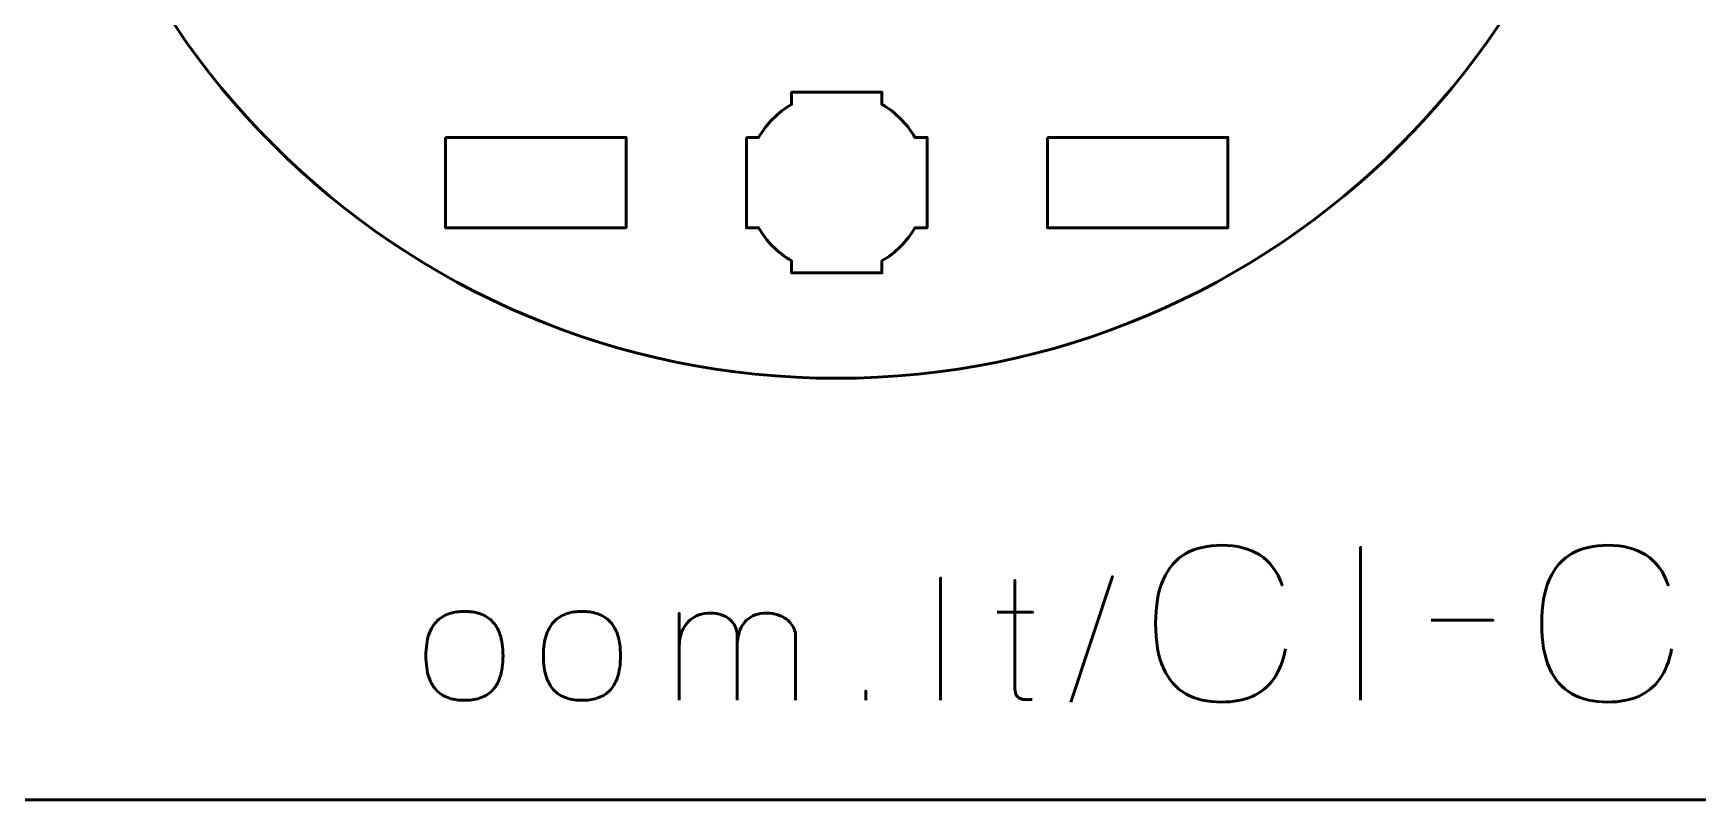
# Model space of a CAD drawing. Header units: centimetres. Extents: x -21 to 0, y -29.7 to 0.
# Drawn here: x -11.47 to -5.94, y -29.7 to -27.15 of the extents above; entities that cross this region are included whole.
import ezdxf

# ---------------------------------------------------------------- set-up
doc = ezdxf.new("R2010")
doc.units = ezdxf.units.CM
doc.header["$MEASUREMENT"] = 0
doc.layers.add('Layer 1', color=7, linetype='Continuous')

msp = doc.modelspace()

# ---------------------------------------------------------------- linework, layer by layer
at = {"layer": 'Layer 1', "color": 3, "lineweight": 53}
msp.add_ellipse((-8.80005, -25.64994), major_axis=(0, 2.65), ratio=1, dxfattribs=at)
at = {"layer": 'Layer 1', "color": 1, "lineweight": 53}
msp.add_open_spline([(-21.00003, -29.19995), (-21.00003, -29.19995), (-21.00003, -2.29992), (-21.00003, -2.29992), (-21.00003, -2.29992), (-21.00003, -2.21709), (-20.93286, -2.14992), (-20.85003, -2.14992), (-20.85003, -2.14992), (-20.7672, -2.14992), (-20.70003, -2.08275), (-20.70003, -1.99992), (-20.70003, -1.99992), (-20.70003, -1.91709), (-20.7672, -1.84992), (-20.85003, -1.84992), (-20.85003, -1.84992), (-20.93286, -1.84992), (-21.00003, -1.78275), (-21.00003, -1.69992), (-21.00003, -1.69992), (-21.00003, -1.61709), (-20.93286, -1.54992), (-20.85003, -1.54992), (-20.85003, -1.54992), (-20.7672, -1.54992), (-20.70003, -1.48275), (-20.70003, -1.39992), (-20.70003, -1.39992), (-20.70003, -1.31709), (-20.7672, -1.24992), (-20.85003, -1.24992), (-20.85003, -1.24992), (-20.93286, -1.24992), (-21.00003, -1.18275), (-21.00003, -1.09992), (-21.00003, -1.09992), (-21.00003, -1.09992), (-21.00003, -0.49992), (-21.00003, -0.49992), (-21.00003, -0.49992), (-21.00003, -0.22295), (-20.77694, 0.00004), (-20.49994, 0.00004), (-20.49994, 0.00004), (-20.49994, 0.00004), (-0.50008, 0.00004), (-0.50008, 0.00004), (-0.50008, 0.00004), (-0.22294, 0.00004), (0.00002, -0.22295), (0.00002, -0.49992), (0.00002, -0.49992), (0.00002, -0.49992), (0.00002, -29.19995), (0.00002, -29.19995), (0.00002, -29.19995), (0.00002, -29.47695), (-0.22294, -29.70004), (-0.50008, -29.70004), (-0.50008, -29.70004), (-0.50008, -29.70004), (-20.49994, -29.70004), (-20.49994, -29.70004), (-20.49994, -29.70004), (-20.77694, -29.70004), (-21.00003, -29.47695), (-21.00003, -29.19995)], degree=3, knots=[0, 0, 0, 0, 0.0588235, 0.0588235, 0.0588235, 0.0588235, 0.1176471, 0.1176471, 0.1176471, 0.1176471, 0.1764706, 0.1764706, 0.1764706, 0.1764706, 0.2352941, 0.2352941, 0.2352941, 0.2352941, 0.2941176, 0.2941176, 0.2941176, 0.2941176, 0.3529412, 0.3529412, 0.3529412, 0.3529412, 0.4117647, 0.4117647, 0.4117647, 0.4117647, 0.4705882, 0.4705882, 0.4705882, 0.4705882, 0.5294118, 0.5294118, 0.5294118, 0.5294118, 0.5882353, 0.5882353, 0.5882353, 0.5882353, 0.6470588, 0.6470588, 0.6470588, 0.6470588, 0.7058824, 0.7058824, 0.7058824, 0.7058824, 0.7647059, 0.7647059, 0.7647059, 0.7647059, 0.8235294, 0.8235294, 0.8235294, 0.8235294, 0.8823529, 0.8823529, 0.8823529, 0.8823529, 0.9411765, 0.9411765, 0.9411765, 0.9411765, 1, 1, 1, 1], dxfattribs=at)
at = {"layer": 'Layer 1', "lineweight": 53}
for points, knots in [([(-9.10005, -27.49988), (-9.10005, -27.49988), (-9.05985, -27.49988), (-9.05985, -27.49988), (-9.05985, -27.49988), (-9.03352, -27.45436), (-8.99556, -27.41643), (-8.95005, -27.3901), (-8.95005, -27.3901), (-8.95005, -27.3901), (-8.95005, -27.34988), (-8.95005, -27.34988), (-8.95005, -27.34988), (-8.95005, -27.34988), (-8.65005, -27.34988), (-8.65005, -27.34988), (-8.65005, -27.34988), (-8.65005, -27.34988), (-8.65005, -27.39007), (-8.65005, -27.39007), (-8.65005, -27.39007), (-8.60452, -27.4164), (-8.56653, -27.45435), (-8.54017, -27.49988), (-8.54017, -27.49988), (-8.54017, -27.49988), (-8.50005, -27.49988), (-8.50005, -27.49988), (-8.50005, -27.49988), (-8.50005, -27.49988), (-8.50005, -27.6453), (-8.50005, -27.6453), (-8.50005, -27.6453), (-8.50005, -27.6453), (-8.49999, -27.64995), (-8.49999, -27.64995), (-8.49999, -27.64995), (-8.49999, -27.64995), (-8.50005, -27.65459), (-8.50005, -27.65459), (-8.50005, -27.65459), (-8.50005, -27.65459), (-8.50005, -27.79988), (-8.50005, -27.79988), (-8.50005, -27.79988), (-8.50005, -27.79988), (-8.54012, -27.79988), (-8.54012, -27.79988), (-8.54012, -27.79988), (-8.56647, -27.84545), (-8.60447, -27.88346), (-8.65005, -27.90982), (-8.65005, -27.90982), (-8.65005, -27.90982), (-8.65005, -27.94988), (-8.65005, -27.94988), (-8.65005, -27.94988), (-8.65005, -27.94988), (-8.79333, -27.94988), (-8.79333, -27.94988), (-8.79333, -27.94988), (-8.79333, -27.94988), (-8.8, -27.94996), (-8.8, -27.94996), (-8.8, -27.94996), (-8.8, -27.94996), (-8.80668, -27.94988), (-8.80668, -27.94988), (-8.80668, -27.94988), (-8.80668, -27.94988), (-8.95005, -27.94988), (-8.95005, -27.94988), (-8.95005, -27.94988), (-8.95005, -27.94988), (-8.95005, -27.90978), (-8.95005, -27.90978), (-8.95005, -27.90978), (-8.99559, -27.88342), (-9.03357, -27.84543), (-9.0599, -27.79988), (-9.0599, -27.79988), (-9.0599, -27.79988), (-9.10005, -27.79988), (-9.10005, -27.79988), (-9.10005, -27.79988), (-9.10005, -27.79988), (-9.10005, -27.49988), (-9.10005, -27.49988)], [0, 0, 0, 0, 0.0454545, 0.0454545, 0.0454545, 0.0454545, 0.0909091, 0.0909091, 0.0909091, 0.0909091, 0.1363636, 0.1363636, 0.1363636, 0.1363636, 0.1818182, 0.1818182, 0.1818182, 0.1818182, 0.2272727, 0.2272727, 0.2272727, 0.2272727, 0.2727273, 0.2727273, 0.2727273, 0.2727273, 0.3181818, 0.3181818, 0.3181818, 0.3181818, 0.3636364, 0.3636364, 0.3636364, 0.3636364, 0.4090909, 0.4090909, 0.4090909, 0.4090909, 0.4545455, 0.4545455, 0.4545455, 0.4545455, 0.5, 0.5, 0.5, 0.5, 0.5454545, 0.5454545, 0.5454545, 0.5454545, 0.5909091, 0.5909091, 0.5909091, 0.5909091, 0.6363636, 0.6363636, 0.6363636, 0.6363636, 0.6818182, 0.6818182, 0.6818182, 0.6818182, 0.7272727, 0.7272727, 0.7272727, 0.7272727, 0.7727273, 0.7727273, 0.7727273, 0.7727273, 0.8181818, 0.8181818, 0.8181818, 0.8181818, 0.8636364, 0.8636364, 0.8636364, 0.8636364, 0.9090909, 0.9090909, 0.9090909, 0.9090909, 0.9545455, 0.9545455, 0.9545455, 0.9545455, 1, 1, 1, 1]), ([(-10.10004, -27.4999), (-10.10004, -27.4999), (-9.50003, -27.4999), (-9.50003, -27.4999), (-9.50003, -27.4999), (-9.50003, -27.4999), (-9.50003, -27.79991), (-9.50003, -27.79991), (-9.50003, -27.79991), (-9.50003, -27.79991), (-10.10004, -27.79991), (-10.10004, -27.79991), (-10.10004, -27.79991), (-10.10004, -27.79991), (-10.10004, -27.4999), (-10.10004, -27.4999)], [0, 0, 0, 0, 0.25, 0.25, 0.25, 0.25, 0.5, 0.5, 0.5, 0.5, 0.75, 0.75, 0.75, 0.75, 1, 1, 1, 1]), ([(-8.09997, -27.4999), (-8.09997, -27.4999), (-7.49997, -27.4999), (-7.49997, -27.4999), (-7.49997, -27.4999), (-7.49997, -27.4999), (-7.49997, -27.79991), (-7.49997, -27.79991), (-7.49997, -27.79991), (-7.49997, -27.79991), (-8.09997, -27.79991), (-8.09997, -27.79991), (-8.09997, -27.79991), (-8.09997, -27.79991), (-8.09997, -27.4999), (-8.09997, -27.4999)], [0, 0, 0, 0, 0.25, 0.25, 0.25, 0.25, 0.5, 0.5, 0.5, 0.5, 0.75, 0.75, 0.75, 0.75, 1, 1, 1, 1])]:
    msp.add_open_spline(points, degree=3, knots=knots, dxfattribs=at)
at = {"layer": 'Layer 1', "color": 5, "lineweight": 53}
for points, knots in [([(-7.30843, -29.19917), (-7.31595, -29.23951), (-7.32912, -29.27279), (-7.34759, -29.29889), (-7.34759, -29.29889), (-7.36617, -29.32488), (-7.38992, -29.34417), (-7.41885, -29.35675), (-7.41885, -29.35675), (-7.44766, -29.36933), (-7.48152, -29.37568), (-7.52009, -29.37556), (-7.52009, -29.37556), (-7.56701, -29.37568), (-7.60688, -29.36663), (-7.63957, -29.34817), (-7.63957, -29.34817), (-7.67226, -29.32982), (-7.69719, -29.30148), (-7.71436, -29.26303), (-7.71436, -29.26303), (-7.73153, -29.22457), (-7.74011, -29.1753), (-7.74023, -29.11521), (-7.74023, -29.11521), (-7.74011, -29.05536), (-7.73153, -29.0062), (-7.71436, -28.96775), (-7.71436, -28.96775), (-7.69719, -28.9293), (-7.67226, -28.90084), (-7.63957, -28.88238), (-7.63957, -28.88238), (-7.60688, -28.86392), (-7.56701, -28.85474), (-7.52009, -28.85486), (-7.52009, -28.85486), (-7.46988, -28.85474), (-7.42778, -28.86544), (-7.39392, -28.88696), (-7.39392, -28.88696), (-7.36017, -28.90848), (-7.33536, -28.94176), (-7.31972, -28.9868), (-7.31972, -28.9868), (-7.33536, -28.94176), (-7.36017, -28.90848), (-7.39392, -28.88696), (-7.39392, -28.88696), (-7.42778, -28.86544), (-7.46988, -28.85474), (-7.52009, -28.85486), (-7.52009, -28.85486), (-7.56701, -28.85474), (-7.60688, -28.86392), (-7.63957, -28.88238), (-7.63957, -28.88238), (-7.67226, -28.90084), (-7.69719, -28.9293), (-7.71436, -28.96775), (-7.71436, -28.96775), (-7.73153, -29.0062), (-7.74011, -29.05536), (-7.74023, -29.11521), (-7.74023, -29.11521), (-7.74011, -29.1753), (-7.73153, -29.22457), (-7.71436, -29.26303), (-7.71436, -29.26303), (-7.69719, -29.30148), (-7.67226, -29.32982), (-7.63957, -29.34817), (-7.63957, -29.34817), (-7.60688, -29.36663), (-7.56701, -29.37568), (-7.52009, -29.37556), (-7.52009, -29.37556), (-7.48152, -29.37568), (-7.44766, -29.36933), (-7.41885, -29.35675), (-7.41885, -29.35675), (-7.38992, -29.34417), (-7.36617, -29.32488), (-7.34759, -29.29889), (-7.34759, -29.29889), (-7.32912, -29.27279), (-7.31595, -29.23951), (-7.30843, -29.19917)], [0, 0, 0, 0, 0.0454545, 0.0454545, 0.0454545, 0.0454545, 0.0909091, 0.0909091, 0.0909091, 0.0909091, 0.1363636, 0.1363636, 0.1363636, 0.1363636, 0.1818182, 0.1818182, 0.1818182, 0.1818182, 0.2272727, 0.2272727, 0.2272727, 0.2272727, 0.2727273, 0.2727273, 0.2727273, 0.2727273, 0.3181818, 0.3181818, 0.3181818, 0.3181818, 0.3636364, 0.3636364, 0.3636364, 0.3636364, 0.4090909, 0.4090909, 0.4090909, 0.4090909, 0.4545455, 0.4545455, 0.4545455, 0.4545455, 0.5, 0.5, 0.5, 0.5, 0.5454545, 0.5454545, 0.5454545, 0.5454545, 0.5909091, 0.5909091, 0.5909091, 0.5909091, 0.6363636, 0.6363636, 0.6363636, 0.6363636, 0.6818182, 0.6818182, 0.6818182, 0.6818182, 0.7272727, 0.7272727, 0.7272727, 0.7272727, 0.7727273, 0.7727273, 0.7727273, 0.7727273, 0.8181818, 0.8181818, 0.8181818, 0.8181818, 0.8636364, 0.8636364, 0.8636364, 0.8636364, 0.9090909, 0.9090909, 0.9090909, 0.9090909, 0.9545455, 0.9545455, 0.9545455, 0.9545455, 1, 1, 1, 1]), ([(-7.05866, -29.36992), (-7.05866, -29.36992), (-7.05866, -28.86121), (-7.05866, -28.86121), (-7.05866, -28.86121), (-7.05866, -28.86121), (-7.05866, -29.36992), (-7.05866, -29.36992)], [0, 0, 0, 0, 0.5, 0.5, 0.5, 0.5, 1, 1, 1, 1]), ([(-6.02502, -29.19917), (-6.03254, -29.23951), (-6.04571, -29.27279), (-6.06418, -29.29889), (-6.06418, -29.29889), (-6.08276, -29.32488), (-6.10651, -29.34417), (-6.13544, -29.35675), (-6.13544, -29.35675), (-6.16425, -29.36933), (-6.19811, -29.37568), (-6.23668, -29.37556), (-6.23668, -29.37556), (-6.2836, -29.37568), (-6.32347, -29.36663), (-6.35616, -29.34817), (-6.35616, -29.34817), (-6.38885, -29.32982), (-6.41378, -29.30148), (-6.43095, -29.26303), (-6.43095, -29.26303), (-6.44812, -29.22457), (-6.4567, -29.1753), (-6.45682, -29.11521), (-6.45682, -29.11521), (-6.4567, -29.05536), (-6.44812, -29.0062), (-6.43095, -28.96775), (-6.43095, -28.96775), (-6.41378, -28.9293), (-6.38885, -28.90084), (-6.35616, -28.88238), (-6.35616, -28.88238), (-6.32347, -28.86392), (-6.2836, -28.85474), (-6.23668, -28.85486), (-6.23668, -28.85486), (-6.18647, -28.85474), (-6.14437, -28.86544), (-6.11051, -28.88696), (-6.11051, -28.88696), (-6.07676, -28.90848), (-6.05195, -28.94176), (-6.03631, -28.9868), (-6.03631, -28.9868), (-6.05195, -28.94176), (-6.07676, -28.90848), (-6.11051, -28.88696), (-6.11051, -28.88696), (-6.14437, -28.86544), (-6.18647, -28.85474), (-6.23668, -28.85486), (-6.23668, -28.85486), (-6.2836, -28.85474), (-6.32347, -28.86392), (-6.35616, -28.88238), (-6.35616, -28.88238), (-6.38885, -28.90084), (-6.41378, -28.9293), (-6.43095, -28.96775), (-6.43095, -28.96775), (-6.44812, -29.0062), (-6.4567, -29.05536), (-6.45682, -29.11521), (-6.45682, -29.11521), (-6.4567, -29.1753), (-6.44812, -29.22457), (-6.43095, -29.26303), (-6.43095, -29.26303), (-6.41378, -29.30148), (-6.38885, -29.32982), (-6.35616, -29.34817), (-6.35616, -29.34817), (-6.32347, -29.36663), (-6.2836, -29.37568), (-6.23668, -29.37556), (-6.23668, -29.37556), (-6.19811, -29.37568), (-6.16425, -29.36933), (-6.13544, -29.35675), (-6.13544, -29.35675), (-6.10651, -29.34417), (-6.08276, -29.32488), (-6.06418, -29.29889), (-6.06418, -29.29889), (-6.04571, -29.27279), (-6.03254, -29.23951), (-6.02502, -29.19917)], [0, 0, 0, 0, 0.0454545, 0.0454545, 0.0454545, 0.0454545, 0.0909091, 0.0909091, 0.0909091, 0.0909091, 0.1363636, 0.1363636, 0.1363636, 0.1363636, 0.1818182, 0.1818182, 0.1818182, 0.1818182, 0.2272727, 0.2272727, 0.2272727, 0.2272727, 0.2727273, 0.2727273, 0.2727273, 0.2727273, 0.3181818, 0.3181818, 0.3181818, 0.3181818, 0.3636364, 0.3636364, 0.3636364, 0.3636364, 0.4090909, 0.4090909, 0.4090909, 0.4090909, 0.4545455, 0.4545455, 0.4545455, 0.4545455, 0.5, 0.5, 0.5, 0.5, 0.5454545, 0.5454545, 0.5454545, 0.5454545, 0.5909091, 0.5909091, 0.5909091, 0.5909091, 0.6363636, 0.6363636, 0.6363636, 0.6363636, 0.6818182, 0.6818182, 0.6818182, 0.6818182, 0.7272727, 0.7272727, 0.7272727, 0.7272727, 0.7727273, 0.7727273, 0.7727273, 0.7727273, 0.8181818, 0.8181818, 0.8181818, 0.8181818, 0.8636364, 0.8636364, 0.8636364, 0.8636364, 0.9090909, 0.9090909, 0.9090909, 0.9090909, 0.9545455, 0.9545455, 0.9545455, 0.9545455, 1, 1, 1, 1]), ([(-8.45482, -29.36992), (-8.45482, -29.36992), (-8.45482, -28.96296), (-8.45482, -28.96296), (-8.45482, -28.96296), (-8.45482, -28.96296), (-8.45482, -29.36992), (-8.45482, -29.36992)], [0, 0, 0, 0, 0.5, 0.5, 0.5, 0.5, 1, 1, 1, 1]), ([(-8.15002, -29.3671), (-8.15698, -29.36766), (-8.16394, -29.36785), (-8.17072, -29.36766), (-8.17072, -29.36766), (-8.17749, -29.36747), (-8.18361, -29.36644), (-8.18916, -29.36437), (-8.18916, -29.36437), (-8.19471, -29.36239), (-8.19913, -29.35882), (-8.20251, -29.35374), (-8.20251, -29.35374), (-8.20581, -29.34866), (-8.2075, -29.34142), (-8.20759, -29.3321), (-8.20759, -29.3321), (-8.20759, -29.32768), (-8.20759, -29.32016), (-8.20759, -29.30962), (-8.20759, -29.30962), (-8.20759, -29.29899), (-8.20759, -29.28619), (-8.20759, -29.27105), (-8.20759, -29.27105), (-8.20759, -29.2559), (-8.20759, -29.23935), (-8.20759, -29.22138), (-8.20759, -29.22138), (-8.20759, -29.20341), (-8.20759, -29.18488), (-8.20759, -29.16569), (-8.20759, -29.16569), (-8.20759, -29.1465), (-8.20759, -29.12759), (-8.20759, -29.10887), (-8.20759, -29.10887), (-8.20759, -29.09015), (-8.20759, -29.07255), (-8.20759, -29.056), (-8.20759, -29.056), (-8.20759, -29.03944), (-8.20759, -29.02476), (-8.20759, -29.01207), (-8.20759, -29.01207), (-8.20759, -28.99927), (-8.20759, -28.9893), (-8.20759, -28.98196), (-8.20759, -28.98196), (-8.20759, -28.97472), (-8.20759, -28.97095), (-8.20759, -28.97086), (-8.20759, -28.97086), (-8.20759, -28.97095), (-8.20759, -28.97472), (-8.20759, -28.98196), (-8.20759, -28.98196), (-8.20759, -28.9893), (-8.20759, -28.99927), (-8.20759, -29.01207), (-8.20759, -29.01207), (-8.20759, -29.02476), (-8.20759, -29.03944), (-8.20759, -29.056), (-8.20759, -29.056), (-8.20759, -29.07255), (-8.20759, -29.09015), (-8.20759, -29.10887), (-8.20759, -29.10887), (-8.20759, -29.12759), (-8.20759, -29.1465), (-8.20759, -29.16569), (-8.20759, -29.16569), (-8.20759, -29.18488), (-8.20759, -29.20341), (-8.20759, -29.22138), (-8.20759, -29.22138), (-8.20759, -29.23935), (-8.20759, -29.2559), (-8.20759, -29.27105), (-8.20759, -29.27105), (-8.20759, -29.28619), (-8.20759, -29.29899), (-8.20759, -29.30962), (-8.20759, -29.30962), (-8.20759, -29.32016), (-8.20759, -29.32768), (-8.20759, -29.3321), (-8.20759, -29.3321), (-8.2075, -29.34142), (-8.20581, -29.34866), (-8.20251, -29.35374), (-8.20251, -29.35374), (-8.19913, -29.35882), (-8.19471, -29.36239), (-8.18916, -29.36437), (-8.18916, -29.36437), (-8.18361, -29.36644), (-8.17749, -29.36747), (-8.17072, -29.36766), (-8.17072, -29.36766), (-8.16394, -29.36785), (-8.15698, -29.36766), (-8.15002, -29.3671)], [0, 0, 0, 0, 0.0384615, 0.0384615, 0.0384615, 0.0384615, 0.0769231, 0.0769231, 0.0769231, 0.0769231, 0.1153846, 0.1153846, 0.1153846, 0.1153846, 0.1538462, 0.1538462, 0.1538462, 0.1538462, 0.1923077, 0.1923077, 0.1923077, 0.1923077, 0.2307692, 0.2307692, 0.2307692, 0.2307692, 0.2692308, 0.2692308, 0.2692308, 0.2692308, 0.3076923, 0.3076923, 0.3076923, 0.3076923, 0.3461538, 0.3461538, 0.3461538, 0.3461538, 0.3846154, 0.3846154, 0.3846154, 0.3846154, 0.4230769, 0.4230769, 0.4230769, 0.4230769, 0.4615385, 0.4615385, 0.4615385, 0.4615385, 0.5, 0.5, 0.5, 0.5, 0.5384615, 0.5384615, 0.5384615, 0.5384615, 0.5769231, 0.5769231, 0.5769231, 0.5769231, 0.6153846, 0.6153846, 0.6153846, 0.6153846, 0.6538462, 0.6538462, 0.6538462, 0.6538462, 0.6923077, 0.6923077, 0.6923077, 0.6923077, 0.7307692, 0.7307692, 0.7307692, 0.7307692, 0.7692308, 0.7692308, 0.7692308, 0.7692308, 0.8076923, 0.8076923, 0.8076923, 0.8076923, 0.8461538, 0.8461538, 0.8461538, 0.8461538, 0.8846154, 0.8846154, 0.8846154, 0.8846154, 0.9230769, 0.9230769, 0.9230769, 0.9230769, 0.9615385, 0.9615385, 0.9615385, 0.9615385, 1, 1, 1, 1]), ([(-8.02189, -29.37556), (-8.02189, -29.37556), (-7.8836, -28.95901), (-7.8836, -28.95901), (-7.8836, -28.95901), (-7.8836, -28.95901), (-8.02189, -29.37556), (-8.02189, -29.37556)], [0, 0, 0, 0, 0.5, 0.5, 0.5, 0.5, 1, 1, 1, 1]), ([(-10.03751, -29.36992), (-10.01973, -29.37001), (-10.00318, -29.36776), (-9.98775, -29.36296), (-9.98775, -29.36296), (-9.97232, -29.35816), (-9.95868, -29.35016), (-9.94701, -29.33897), (-9.94701, -29.33897), (-9.93525, -29.32778), (-9.92613, -29.31263), (-9.91945, -29.29344), (-9.91945, -29.29344), (-9.91287, -29.27434), (-9.90948, -29.25054), (-9.90938, -29.22204), (-9.90938, -29.22204), (-9.90948, -29.19363), (-9.91287, -29.16992), (-9.91945, -29.15092), (-9.91945, -29.15092), (-9.92613, -29.13191), (-9.93525, -29.11677), (-9.94701, -29.10557), (-9.94701, -29.10557), (-9.95868, -29.09447), (-9.97232, -29.08648), (-9.98775, -29.08168), (-9.98775, -29.08168), (-10.00318, -29.07688), (-10.01973, -29.07462), (-10.03751, -29.07472), (-10.03751, -29.07472), (-10.0551, -29.07462), (-10.07166, -29.07688), (-10.08709, -29.08168), (-10.08709, -29.08168), (-10.10252, -29.08648), (-10.11606, -29.09447), (-10.12782, -29.10557), (-10.12782, -29.10557), (-10.13958, -29.11677), (-10.1488, -29.13191), (-10.15548, -29.15092), (-10.15548, -29.15092), (-10.16216, -29.16992), (-10.16555, -29.19363), (-10.16564, -29.22204), (-10.16564, -29.22204), (-10.16555, -29.25054), (-10.16216, -29.27434), (-10.15548, -29.29344), (-10.15548, -29.29344), (-10.1488, -29.31263), (-10.13958, -29.32778), (-10.12782, -29.33897), (-10.12782, -29.33897), (-10.11606, -29.35016), (-10.10252, -29.35816), (-10.08709, -29.36296), (-10.08709, -29.36296), (-10.07166, -29.36776), (-10.0551, -29.37001), (-10.03751, -29.36992)], [0, 0, 0, 0, 0.0625, 0.0625, 0.0625, 0.0625, 0.125, 0.125, 0.125, 0.125, 0.1875, 0.1875, 0.1875, 0.1875, 0.25, 0.25, 0.25, 0.25, 0.3125, 0.3125, 0.3125, 0.3125, 0.375, 0.375, 0.375, 0.375, 0.4375, 0.4375, 0.4375, 0.4375, 0.5, 0.5, 0.5, 0.5, 0.5625, 0.5625, 0.5625, 0.5625, 0.625, 0.625, 0.625, 0.625, 0.6875, 0.6875, 0.6875, 0.6875, 0.75, 0.75, 0.75, 0.75, 0.8125, 0.8125, 0.8125, 0.8125, 0.875, 0.875, 0.875, 0.875, 0.9375, 0.9375, 0.9375, 0.9375, 1, 1, 1, 1]), ([(-10.03751, -29.36992), (-10.01973, -29.37001), (-10.00318, -29.36776), (-9.98775, -29.36296), (-9.98775, -29.36296), (-9.97232, -29.35816), (-9.95868, -29.35016), (-9.94701, -29.33897), (-9.94701, -29.33897), (-9.93525, -29.32778), (-9.92613, -29.31263), (-9.91945, -29.29344), (-9.91945, -29.29344), (-9.91287, -29.27434), (-9.90948, -29.25054), (-9.90938, -29.22204), (-9.90938, -29.22204), (-9.90948, -29.19363), (-9.91287, -29.16992), (-9.91945, -29.15092), (-9.91945, -29.15092), (-9.92613, -29.13191), (-9.93525, -29.11677), (-9.94701, -29.10557), (-9.94701, -29.10557), (-9.95868, -29.09447), (-9.97232, -29.08648), (-9.98775, -29.08168), (-9.98775, -29.08168), (-10.00318, -29.07688), (-10.01973, -29.07462), (-10.03751, -29.07472), (-10.03751, -29.07472), (-10.0551, -29.07462), (-10.07166, -29.07688), (-10.08709, -29.08168), (-10.08709, -29.08168), (-10.10252, -29.08648), (-10.11606, -29.09447), (-10.12782, -29.10557), (-10.12782, -29.10557), (-10.13958, -29.11677), (-10.1488, -29.13191), (-10.15548, -29.15092), (-10.15548, -29.15092), (-10.16216, -29.16992), (-10.16555, -29.19363), (-10.16564, -29.22204), (-10.16564, -29.22204), (-10.16555, -29.25054), (-10.16216, -29.27434), (-10.15548, -29.29344), (-10.15548, -29.29344), (-10.1488, -29.31263), (-10.13958, -29.32778), (-10.12782, -29.33897), (-10.12782, -29.33897), (-10.11606, -29.35016), (-10.10252, -29.35816), (-10.08709, -29.36296), (-10.08709, -29.36296), (-10.07166, -29.36776), (-10.0551, -29.37001), (-10.03751, -29.36992)], [0, 0, 0, 0, 0.0625, 0.0625, 0.0625, 0.0625, 0.125, 0.125, 0.125, 0.125, 0.1875, 0.1875, 0.1875, 0.1875, 0.25, 0.25, 0.25, 0.25, 0.3125, 0.3125, 0.3125, 0.3125, 0.375, 0.375, 0.375, 0.375, 0.4375, 0.4375, 0.4375, 0.4375, 0.5, 0.5, 0.5, 0.5, 0.5625, 0.5625, 0.5625, 0.5625, 0.625, 0.625, 0.625, 0.625, 0.6875, 0.6875, 0.6875, 0.6875, 0.75, 0.75, 0.75, 0.75, 0.8125, 0.8125, 0.8125, 0.8125, 0.875, 0.875, 0.875, 0.875, 0.9375, 0.9375, 0.9375, 0.9375, 1, 1, 1, 1]), ([(-9.64692, -29.36992), (-9.62914, -29.37001), (-9.61259, -29.36776), (-9.59716, -29.36296), (-9.59716, -29.36296), (-9.58173, -29.35816), (-9.56809, -29.35016), (-9.55642, -29.33897), (-9.55642, -29.33897), (-9.54466, -29.32778), (-9.53554, -29.31263), (-9.52886, -29.29344), (-9.52886, -29.29344), (-9.52228, -29.27434), (-9.51889, -29.25054), (-9.51879, -29.22204), (-9.51879, -29.22204), (-9.51889, -29.19363), (-9.52228, -29.16992), (-9.52886, -29.15092), (-9.52886, -29.15092), (-9.53554, -29.13191), (-9.54466, -29.11677), (-9.55642, -29.10557), (-9.55642, -29.10557), (-9.56809, -29.09447), (-9.58173, -29.08648), (-9.59716, -29.08168), (-9.59716, -29.08168), (-9.61259, -29.07688), (-9.62914, -29.07462), (-9.64692, -29.07472), (-9.64692, -29.07472), (-9.66451, -29.07462), (-9.68107, -29.07688), (-9.6965, -29.08168), (-9.6965, -29.08168), (-9.71193, -29.08648), (-9.72547, -29.09447), (-9.73723, -29.10557), (-9.73723, -29.10557), (-9.74899, -29.11677), (-9.75821, -29.13191), (-9.76489, -29.15092), (-9.76489, -29.15092), (-9.77157, -29.16992), (-9.77496, -29.19363), (-9.77505, -29.22204), (-9.77505, -29.22204), (-9.77496, -29.25054), (-9.77157, -29.27434), (-9.76489, -29.29344), (-9.76489, -29.29344), (-9.75821, -29.31263), (-9.74899, -29.32778), (-9.73723, -29.33897), (-9.73723, -29.33897), (-9.72547, -29.35016), (-9.71193, -29.35816), (-9.6965, -29.36296), (-9.6965, -29.36296), (-9.68107, -29.36776), (-9.66451, -29.37001), (-9.64692, -29.36992)], [0, 0, 0, 0, 0.0625, 0.0625, 0.0625, 0.0625, 0.125, 0.125, 0.125, 0.125, 0.1875, 0.1875, 0.1875, 0.1875, 0.25, 0.25, 0.25, 0.25, 0.3125, 0.3125, 0.3125, 0.3125, 0.375, 0.375, 0.375, 0.375, 0.4375, 0.4375, 0.4375, 0.4375, 0.5, 0.5, 0.5, 0.5, 0.5625, 0.5625, 0.5625, 0.5625, 0.625, 0.625, 0.625, 0.625, 0.6875, 0.6875, 0.6875, 0.6875, 0.75, 0.75, 0.75, 0.75, 0.8125, 0.8125, 0.8125, 0.8125, 0.875, 0.875, 0.875, 0.875, 0.9375, 0.9375, 0.9375, 0.9375, 1, 1, 1, 1]), ([(-9.64692, -29.36992), (-9.62914, -29.37001), (-9.61259, -29.36776), (-9.59716, -29.36296), (-9.59716, -29.36296), (-9.58173, -29.35816), (-9.56809, -29.35016), (-9.55642, -29.33897), (-9.55642, -29.33897), (-9.54466, -29.32778), (-9.53554, -29.31263), (-9.52886, -29.29344), (-9.52886, -29.29344), (-9.52228, -29.27434), (-9.51889, -29.25054), (-9.51879, -29.22204), (-9.51879, -29.22204), (-9.51889, -29.19363), (-9.52228, -29.16992), (-9.52886, -29.15092), (-9.52886, -29.15092), (-9.53554, -29.13191), (-9.54466, -29.11677), (-9.55642, -29.10557), (-9.55642, -29.10557), (-9.56809, -29.09447), (-9.58173, -29.08648), (-9.59716, -29.08168), (-9.59716, -29.08168), (-9.61259, -29.07688), (-9.62914, -29.07462), (-9.64692, -29.07472), (-9.64692, -29.07472), (-9.66451, -29.07462), (-9.68107, -29.07688), (-9.6965, -29.08168), (-9.6965, -29.08168), (-9.71193, -29.08648), (-9.72547, -29.09447), (-9.73723, -29.10557), (-9.73723, -29.10557), (-9.74899, -29.11677), (-9.75821, -29.13191), (-9.76489, -29.15092), (-9.76489, -29.15092), (-9.77157, -29.16992), (-9.77496, -29.19363), (-9.77505, -29.22204), (-9.77505, -29.22204), (-9.77496, -29.25054), (-9.77157, -29.27434), (-9.76489, -29.29344), (-9.76489, -29.29344), (-9.75821, -29.31263), (-9.74899, -29.32778), (-9.73723, -29.33897), (-9.73723, -29.33897), (-9.72547, -29.35016), (-9.71193, -29.35816), (-9.6965, -29.36296), (-9.6965, -29.36296), (-9.68107, -29.36776), (-9.66451, -29.37001), (-9.64692, -29.36992)], [0, 0, 0, 0, 0.0625, 0.0625, 0.0625, 0.0625, 0.125, 0.125, 0.125, 0.125, 0.1875, 0.1875, 0.1875, 0.1875, 0.25, 0.25, 0.25, 0.25, 0.3125, 0.3125, 0.3125, 0.3125, 0.375, 0.375, 0.375, 0.375, 0.4375, 0.4375, 0.4375, 0.4375, 0.5, 0.5, 0.5, 0.5, 0.5625, 0.5625, 0.5625, 0.5625, 0.625, 0.625, 0.625, 0.625, 0.6875, 0.6875, 0.6875, 0.6875, 0.75, 0.75, 0.75, 0.75, 0.8125, 0.8125, 0.8125, 0.8125, 0.875, 0.875, 0.875, 0.875, 0.9375, 0.9375, 0.9375, 0.9375, 1, 1, 1, 1]), ([(-9.13103, -29.36992), (-9.13103, -29.36983), (-9.13103, -29.3671), (-9.13103, -29.36174), (-9.13103, -29.36174), (-9.13103, -29.35647), (-9.13103, -29.34922), (-9.13103, -29.3401), (-9.13103, -29.3401), (-9.13103, -29.33088), (-9.13103, -29.32053), (-9.13103, -29.30887), (-9.13103, -29.30887), (-9.13103, -29.2973), (-9.13103, -29.28516), (-9.13103, -29.27237), (-9.13103, -29.27237), (-9.13103, -29.25967), (-9.13103, -29.24715), (-9.13103, -29.23474), (-9.13103, -29.23474), (-9.13103, -29.22232), (-9.13103, -29.21065), (-9.13103, -29.19993), (-9.13103, -29.19993), (-9.13103, -29.18911), (-9.13103, -29.17989), (-9.13103, -29.17208), (-9.13103, -29.17208), (-9.13103, -29.16437), (-9.13103, -29.15882), (-9.13103, -29.15543), (-9.13103, -29.15543), (-9.13093, -29.15016), (-9.13178, -29.14424), (-9.13338, -29.13775), (-9.13338, -29.13775), (-9.13498, -29.13116), (-9.13771, -29.12458), (-9.14156, -29.11799), (-9.14156, -29.11799), (-9.14542, -29.11131), (-9.15078, -29.1052), (-9.15746, -29.09955), (-9.15746, -29.09955), (-9.16423, -29.09391), (-9.1727, -29.08939), (-9.18286, -29.08591), (-9.18286, -29.08591), (-9.19312, -29.08243), (-9.20534, -29.08055), (-9.21964, -29.08036), (-9.21964, -29.08036), (-9.23394, -29.08036), (-9.24674, -29.08234), (-9.25793, -29.08629), (-9.25793, -29.08629), (-9.26922, -29.09033), (-9.27891, -29.09588), (-9.28719, -29.10294), (-9.28719, -29.10294), (-9.29537, -29.11), (-9.30224, -29.11809), (-9.3076, -29.1273), (-9.3076, -29.1273), (-9.31296, -29.13643), (-9.31692, -29.14612), (-9.31955, -29.15647), (-9.31955, -29.15647), (-9.32218, -29.16672), (-9.3235, -29.17716), (-9.3235, -29.18761), (-9.3235, -29.18761), (-9.3235, -29.17716), (-9.32218, -29.16672), (-9.31955, -29.15647), (-9.31955, -29.15647), (-9.31692, -29.14612), (-9.31296, -29.13643), (-9.3076, -29.1273), (-9.3076, -29.1273), (-9.30224, -29.11809), (-9.29537, -29.11), (-9.28719, -29.10294), (-9.28719, -29.10294), (-9.27891, -29.09588), (-9.26922, -29.09033), (-9.25793, -29.08629), (-9.25793, -29.08629), (-9.24674, -29.08234), (-9.23394, -29.08036), (-9.21964, -29.08036), (-9.21964, -29.08036), (-9.20534, -29.08055), (-9.19312, -29.08243), (-9.18286, -29.08591), (-9.18286, -29.08591), (-9.1727, -29.08939), (-9.16423, -29.09391), (-9.15746, -29.09955), (-9.15746, -29.09955), (-9.15078, -29.1052), (-9.14542, -29.11131), (-9.14156, -29.11799), (-9.14156, -29.11799), (-9.13771, -29.12458), (-9.13498, -29.13116), (-9.13338, -29.13775), (-9.13338, -29.13775), (-9.13178, -29.14424), (-9.13093, -29.15016), (-9.13103, -29.15543), (-9.13103, -29.15543), (-9.13103, -29.15882), (-9.13103, -29.16437), (-9.13103, -29.17208), (-9.13103, -29.17208), (-9.13103, -29.17989), (-9.13103, -29.18911), (-9.13103, -29.19993), (-9.13103, -29.19993), (-9.13103, -29.21065), (-9.13103, -29.22232), (-9.13103, -29.23474), (-9.13103, -29.23474), (-9.13103, -29.24715), (-9.13103, -29.25967), (-9.13103, -29.27237), (-9.13103, -29.27237), (-9.13103, -29.28516), (-9.13103, -29.2973), (-9.13103, -29.30887), (-9.13103, -29.30887), (-9.13103, -29.32053), (-9.13103, -29.33088), (-9.13103, -29.3401), (-9.13103, -29.3401), (-9.13103, -29.34922), (-9.13103, -29.35647), (-9.13103, -29.36174), (-9.13103, -29.36174), (-9.13103, -29.3671), (-9.13103, -29.36983), (-9.13103, -29.36992)], [0, 0, 0, 0, 0.0277778, 0.0277778, 0.0277778, 0.0277778, 0.0555556, 0.0555556, 0.0555556, 0.0555556, 0.0833333, 0.0833333, 0.0833333, 0.0833333, 0.1111111, 0.1111111, 0.1111111, 0.1111111, 0.1388889, 0.1388889, 0.1388889, 0.1388889, 0.1666667, 0.1666667, 0.1666667, 0.1666667, 0.1944444, 0.1944444, 0.1944444, 0.1944444, 0.2222222, 0.2222222, 0.2222222, 0.2222222, 0.25, 0.25, 0.25, 0.25, 0.2777778, 0.2777778, 0.2777778, 0.2777778, 0.3055556, 0.3055556, 0.3055556, 0.3055556, 0.3333333, 0.3333333, 0.3333333, 0.3333333, 0.3611111, 0.3611111, 0.3611111, 0.3611111, 0.3888889, 0.3888889, 0.3888889, 0.3888889, 0.4166667, 0.4166667, 0.4166667, 0.4166667, 0.4444444, 0.4444444, 0.4444444, 0.4444444, 0.4722222, 0.4722222, 0.4722222, 0.4722222, 0.5, 0.5, 0.5, 0.5, 0.5277778, 0.5277778, 0.5277778, 0.5277778, 0.5555556, 0.5555556, 0.5555556, 0.5555556, 0.5833333, 0.5833333, 0.5833333, 0.5833333, 0.6111111, 0.6111111, 0.6111111, 0.6111111, 0.6388889, 0.6388889, 0.6388889, 0.6388889, 0.6666667, 0.6666667, 0.6666667, 0.6666667, 0.6944444, 0.6944444, 0.6944444, 0.6944444, 0.7222222, 0.7222222, 0.7222222, 0.7222222, 0.75, 0.75, 0.75, 0.75, 0.7777778, 0.7777778, 0.7777778, 0.7777778, 0.8055556, 0.8055556, 0.8055556, 0.8055556, 0.8333333, 0.8333333, 0.8333333, 0.8333333, 0.8611111, 0.8611111, 0.8611111, 0.8611111, 0.8888889, 0.8888889, 0.8888889, 0.8888889, 0.9166667, 0.9166667, 0.9166667, 0.9166667, 0.9444444, 0.9444444, 0.9444444, 0.9444444, 0.9722222, 0.9722222, 0.9722222, 0.9722222, 1, 1, 1, 1]), ([(-9.3235, -29.36992), (-9.3235, -29.36992), (-9.3235, -29.08036), (-9.3235, -29.08036), (-9.3235, -29.08036), (-9.3235, -29.08036), (-9.3235, -29.36992), (-9.3235, -29.36992)], [0, 0, 0, 0, 0.5, 0.5, 0.5, 0.5, 1, 1, 1, 1]), ([(-8.93686, -29.36992), (-8.93686, -29.36983), (-8.93686, -29.3671), (-8.93686, -29.36174), (-8.93686, -29.36174), (-8.93686, -29.35647), (-8.93686, -29.34922), (-8.93686, -29.3401), (-8.93686, -29.3401), (-8.93686, -29.33088), (-8.93686, -29.32053), (-8.93686, -29.30887), (-8.93686, -29.30887), (-8.93686, -29.2973), (-8.93686, -29.28516), (-8.93686, -29.27237), (-8.93686, -29.27237), (-8.93686, -29.25967), (-8.93686, -29.24715), (-8.93686, -29.23474), (-8.93686, -29.23474), (-8.93686, -29.22232), (-8.93686, -29.21065), (-8.93686, -29.19993), (-8.93686, -29.19993), (-8.93686, -29.18911), (-8.93686, -29.17989), (-8.93686, -29.17208), (-8.93686, -29.17208), (-8.93686, -29.16437), (-8.93686, -29.15882), (-8.93686, -29.15543), (-8.93686, -29.15543), (-8.93686, -29.15016), (-8.93789, -29.14424), (-8.94006, -29.13775), (-8.94006, -29.13775), (-8.94213, -29.13116), (-8.94551, -29.12458), (-8.95022, -29.11799), (-8.95022, -29.11799), (-8.95483, -29.11131), (-8.96094, -29.1052), (-8.96847, -29.09955), (-8.96847, -29.09955), (-8.97599, -29.09391), (-8.98512, -29.08939), (-8.99584, -29.08591), (-8.99584, -29.08591), (-9.00657, -29.08243), (-9.01908, -29.08055), (-9.03338, -29.08036), (-9.03338, -29.08036), (-9.04768, -29.08036), (-9.06028, -29.08234), (-9.0711, -29.08629), (-9.0711, -29.08629), (-9.08183, -29.09033), (-9.09105, -29.09588), (-9.09876, -29.10294), (-9.09876, -29.10294), (-9.10638, -29.11), (-9.11249, -29.11809), (-9.11729, -29.1273), (-9.11729, -29.1273), (-9.12209, -29.13643), (-9.12557, -29.14612), (-9.12773, -29.15647), (-9.12773, -29.15647), (-9.12999, -29.16672), (-9.13103, -29.17716), (-9.13103, -29.18761), (-9.13103, -29.18761), (-9.13103, -29.17716), (-9.12999, -29.16672), (-9.12773, -29.15647), (-9.12773, -29.15647), (-9.12557, -29.14612), (-9.12209, -29.13643), (-9.11729, -29.1273), (-9.11729, -29.1273), (-9.11249, -29.11809), (-9.10638, -29.11), (-9.09876, -29.10294), (-9.09876, -29.10294), (-9.09105, -29.09588), (-9.08183, -29.09033), (-9.0711, -29.08629), (-9.0711, -29.08629), (-9.06028, -29.08234), (-9.04768, -29.08036), (-9.03338, -29.08036), (-9.03338, -29.08036), (-9.01908, -29.08055), (-9.00657, -29.08243), (-8.99584, -29.08591), (-8.99584, -29.08591), (-8.98512, -29.08939), (-8.97599, -29.09391), (-8.96847, -29.09955), (-8.96847, -29.09955), (-8.96094, -29.1052), (-8.95483, -29.11131), (-8.95022, -29.11799), (-8.95022, -29.11799), (-8.94551, -29.12458), (-8.94213, -29.13116), (-8.94006, -29.13775), (-8.94006, -29.13775), (-8.93789, -29.14424), (-8.93686, -29.15016), (-8.93686, -29.15543), (-8.93686, -29.15543), (-8.93686, -29.15882), (-8.93686, -29.16437), (-8.93686, -29.17208), (-8.93686, -29.17208), (-8.93686, -29.17989), (-8.93686, -29.18911), (-8.93686, -29.19993), (-8.93686, -29.19993), (-8.93686, -29.21065), (-8.93686, -29.22232), (-8.93686, -29.23474), (-8.93686, -29.23474), (-8.93686, -29.24715), (-8.93686, -29.25967), (-8.93686, -29.27237), (-8.93686, -29.27237), (-8.93686, -29.28516), (-8.93686, -29.2973), (-8.93686, -29.30887), (-8.93686, -29.30887), (-8.93686, -29.32053), (-8.93686, -29.33088), (-8.93686, -29.3401), (-8.93686, -29.3401), (-8.93686, -29.34922), (-8.93686, -29.35647), (-8.93686, -29.36174), (-8.93686, -29.36174), (-8.93686, -29.3671), (-8.93686, -29.36983), (-8.93686, -29.36992)], [0, 0, 0, 0, 0.0277778, 0.0277778, 0.0277778, 0.0277778, 0.0555556, 0.0555556, 0.0555556, 0.0555556, 0.0833333, 0.0833333, 0.0833333, 0.0833333, 0.1111111, 0.1111111, 0.1111111, 0.1111111, 0.1388889, 0.1388889, 0.1388889, 0.1388889, 0.1666667, 0.1666667, 0.1666667, 0.1666667, 0.1944444, 0.1944444, 0.1944444, 0.1944444, 0.2222222, 0.2222222, 0.2222222, 0.2222222, 0.25, 0.25, 0.25, 0.25, 0.2777778, 0.2777778, 0.2777778, 0.2777778, 0.3055556, 0.3055556, 0.3055556, 0.3055556, 0.3333333, 0.3333333, 0.3333333, 0.3333333, 0.3611111, 0.3611111, 0.3611111, 0.3611111, 0.3888889, 0.3888889, 0.3888889, 0.3888889, 0.4166667, 0.4166667, 0.4166667, 0.4166667, 0.4444444, 0.4444444, 0.4444444, 0.4444444, 0.4722222, 0.4722222, 0.4722222, 0.4722222, 0.5, 0.5, 0.5, 0.5, 0.5277778, 0.5277778, 0.5277778, 0.5277778, 0.5555556, 0.5555556, 0.5555556, 0.5555556, 0.5833333, 0.5833333, 0.5833333, 0.5833333, 0.6111111, 0.6111111, 0.6111111, 0.6111111, 0.6388889, 0.6388889, 0.6388889, 0.6388889, 0.6666667, 0.6666667, 0.6666667, 0.6666667, 0.6944444, 0.6944444, 0.6944444, 0.6944444, 0.7222222, 0.7222222, 0.7222222, 0.7222222, 0.75, 0.75, 0.75, 0.75, 0.7777778, 0.7777778, 0.7777778, 0.7777778, 0.8055556, 0.8055556, 0.8055556, 0.8055556, 0.8333333, 0.8333333, 0.8333333, 0.8333333, 0.8611111, 0.8611111, 0.8611111, 0.8611111, 0.8888889, 0.8888889, 0.8888889, 0.8888889, 0.9166667, 0.9166667, 0.9166667, 0.9166667, 0.9444444, 0.9444444, 0.9444444, 0.9444444, 0.9722222, 0.9722222, 0.9722222, 0.9722222, 1, 1, 1, 1]), ([(-8.26686, -29.07754), (-8.26686, -29.07754), (-8.14889, -29.07754), (-8.14889, -29.07754), (-8.14889, -29.07754), (-8.14889, -29.07754), (-8.26686, -29.07754), (-8.26686, -29.07754)], [0, 0, 0, 0, 0.5, 0.5, 0.5, 0.5, 1, 1, 1, 1]), ([(-6.82371, -29.10392), (-6.82371, -29.10392), (-6.61839, -29.10392), (-6.61839, -29.10392), (-6.61839, -29.10392), (-6.61839, -29.10392), (-6.82371, -29.10392), (-6.82371, -29.10392)], [0, 0, 0, 0, 0.5, 0.5, 0.5, 0.5, 1, 1, 1, 1]), ([(-8.70374, -29.36992), (-8.70374, -29.36992), (-8.70374, -29.33888), (-8.70374, -29.33888), (-8.70374, -29.33888), (-8.70374, -29.33888), (-8.70374, -29.36992), (-8.70374, -29.36992)], [0, 0, 0, 0, 0.5, 0.5, 0.5, 0.5, 1, 1, 1, 1])]:
    msp.add_open_spline(points, degree=3, knots=knots, dxfattribs=at)

doc.saveas('drawing.dxf')
